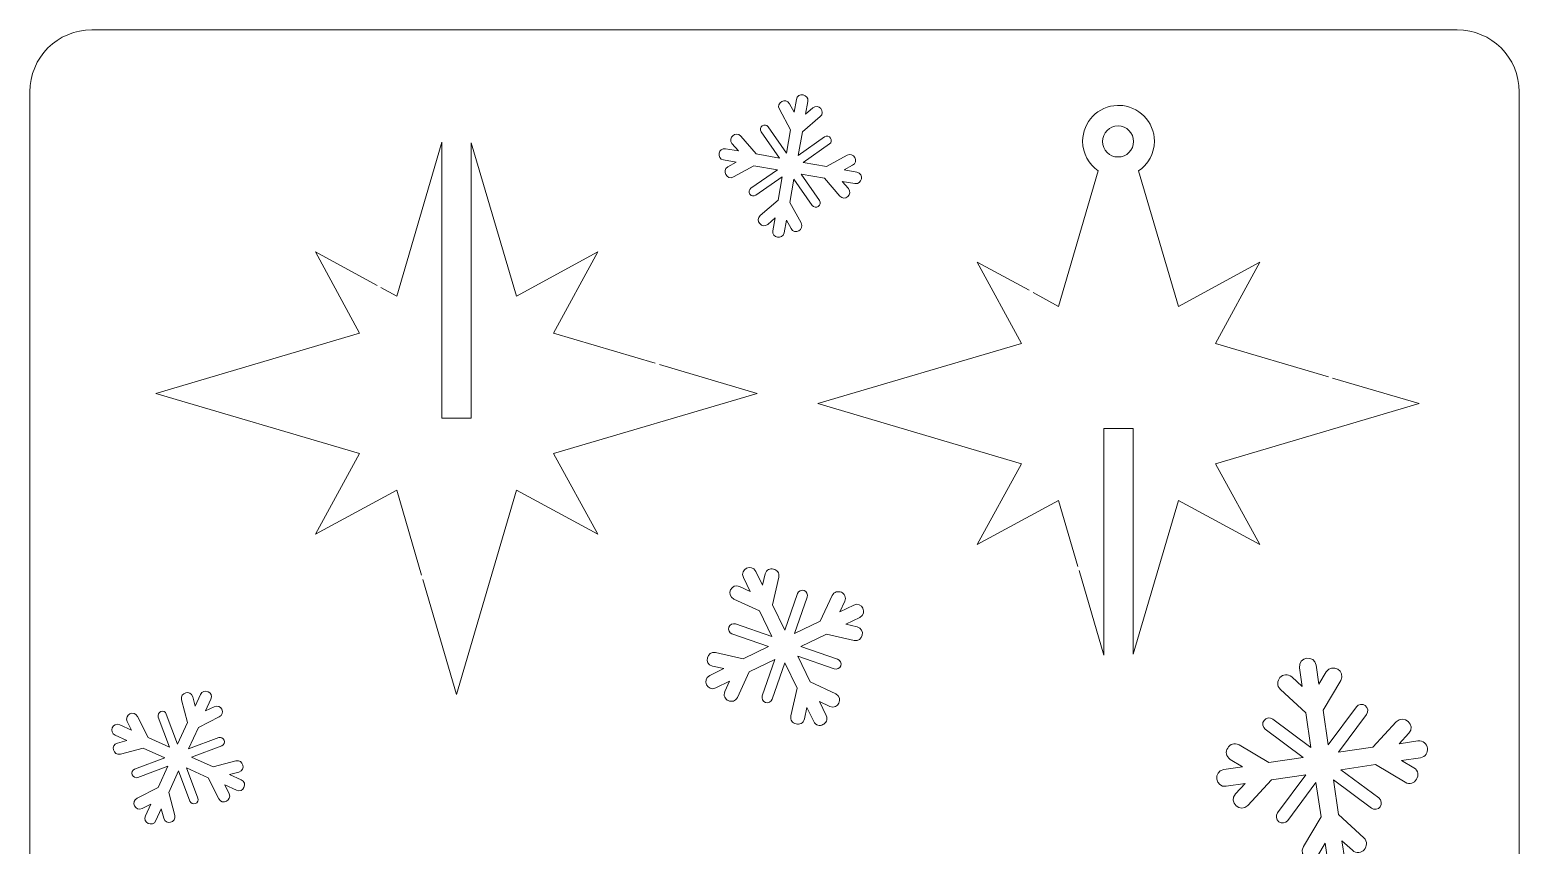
# Model space of a CAD drawing. Header units: inches. Extents: x -795 to -643, y 136 to 339.
# Drawn here: x -794.9 to -642.5, y 255.4 to 338.8 of the extents above; entities that cross this region are included whole.
import ezdxf

# ---------------------------------------------------------------- set-up
doc = ezdxf.new("R2010")
doc.units = ezdxf.units.IN
doc.header["$MEASUREMENT"] = 0
doc.layers.add('_U+0421_U+043B_U+043E_U+0439 1', color=7, linetype='Continuous')

msp = doc.modelspace()

# ---------------------------------------------------------------- linework, layer by layer
at = {"layer": '_U+0421_U+043B_U+043E_U+0439 1', "color": 1, "lineweight": 5, "true_color": 0xff0000}
for points in [[(-759.36, 312.65), (-765.68, 316.09), (-761.16, 307.76), (-782, 301.61), (-761.16, 295.46), (-765.68, 287.19), (-757.36, 291.71), (-754.81, 283.01)], [(-692.65, 312.16), (-697.95, 315.04), (-693.43, 306.72), (-714.27, 300.57), (-693.43, 294.41), (-697.95, 286.14), (-689.63, 290.66), (-687.65, 283.9)], [(-730.47, 304.57), (-720.46, 301.61), (-741.3, 295.46), (-736.78, 287.19), (-745.1, 291.71), (-751.25, 270.82), (-754.69, 282.58)], [(-661.6, 303.18), (-652.73, 300.57), (-673.57, 294.41), (-669.05, 286.14), (-677.37, 290.66), (-682, 274.94), (-682, 298.01), (-685, 298.01), (-685, 274.82), (-687.53, 283.48)]]:
    msp.add_lwpolyline(points, dxfattribs=at)
for points, knots in [([(-642.5, 332.45), (-642.5, 332.45), (-642.5, 141.95), (-642.5, 141.95), (-642.5, 138.45), (-645.34, 135.6), (-648.85, 135.6), (-648.85, 135.6), (-788.55, 135.6), (-788.55, 135.6), (-792.06, 135.6), (-794.9, 138.45), (-794.9, 141.95), (-794.9, 141.95), (-794.9, 332.45), (-794.9, 332.45), (-794.9, 335.96), (-792.06, 338.8), (-788.55, 338.8), (-788.55, 338.8), (-648.85, 338.8), (-648.85, 338.8), (-645.34, 338.8), (-642.5, 335.96), (-642.5, 332.45)], [0, 0, 0, 0, 1, 1, 1, 2, 2, 2, 3, 3, 3, 4, 4, 4, 5, 5, 5, 6, 6, 6, 7, 7, 7, 8, 8, 8, 8]), ([(-692.25, 311.94), (-692.25, 311.94), (-689.63, 310.51), (-689.63, 310.51), (-689.63, 310.51), (-685.57, 324.38), (-685.57, 324.38), (-686.53, 325.04), (-687.17, 326.15), (-687.17, 327.4), (-687.17, 329.39), (-685.58, 331.01), (-683.61, 331.07), (-683.57, 331.07), (-683.54, 331.07), (-683.5, 331.07), (-683.5, 331.07), (-683.44, 331.07), (-683.44, 331.07), (-681.45, 331.04), (-679.83, 329.4), (-679.83, 327.4), (-679.83, 326.14), (-680.48, 325.02), (-681.46, 324.36), (-681.46, 324.36), (-677.37, 310.51), (-677.37, 310.51), (-677.37, 310.51), (-669.05, 315.04), (-669.05, 315.04), (-669.05, 315.04), (-673.57, 306.72), (-673.57, 306.72), (-673.57, 306.72), (-662.03, 303.31), (-662.03, 303.31)], [0, 0, 0, 0, 1, 1, 1, 2, 2, 2, 3, 3, 3, 4, 4, 4, 5, 5, 5, 6, 6, 6, 7, 7, 7, 8, 8, 8, 9, 9, 9, 10, 10, 10, 11, 11, 11, 12, 12, 12, 12]), ([(-683.55, 328.97), (-684.43, 328.97), (-685.14, 328.25), (-685.14, 327.38), (-685.14, 326.5), (-684.43, 325.79), (-683.55, 325.79), (-682.68, 325.79), (-681.96, 326.5), (-681.96, 327.38), (-681.96, 328.25), (-682.68, 328.97), (-683.55, 328.97)], [0, 0, 0, 0, 1, 1, 1, 2, 2, 2, 3, 3, 3, 4, 4, 4, 4]), ([(-758.97, 312.44), (-758.97, 312.44), (-757.36, 311.56), (-757.36, 311.56), (-757.36, 311.56), (-753.3, 325.43), (-753.3, 325.43), (-753.3, 325.43), (-752.75, 327.31), (-752.75, 327.31), (-752.74, 327.3), (-752.74, 327.29), (-752.73, 327.29), (-752.73, 327.29), (-752.73, 299.06), (-752.73, 299.06), (-752.73, 299.06), (-749.73, 299.06), (-749.73, 299.06), (-749.73, 299.06), (-749.73, 327.25), (-749.73, 327.25), (-749.73, 327.25), (-749.19, 325.41), (-749.19, 325.41), (-749.19, 325.41), (-745.1, 311.56), (-745.1, 311.56), (-745.1, 311.56), (-736.78, 316.09), (-736.78, 316.09), (-736.78, 316.09), (-741.3, 307.76), (-741.3, 307.76), (-741.3, 307.76), (-730.9, 304.69), (-730.9, 304.69)], [0, 0, 0, 0, 1, 1, 1, 2, 2, 2, 3, 3, 3, 4, 4, 4, 5, 5, 5, 6, 6, 6, 7, 7, 7, 8, 8, 8, 9, 9, 9, 10, 10, 10, 11, 11, 11, 12, 12, 12, 12])]:
    msp.add_open_spline(points, degree=3, knots=knots, dxfattribs=at)
at = {"layer": '_U+0421_U+043B_U+043E_U+0439 1', "color": 7, "lineweight": 5, "true_color": 0xffffff}
for points in [[(-710.27, 324.23), (-710.27, 324.23), (-711.57, 324.46), (-711.57, 324.46), (-711.57, 324.46), (-710.71, 324.94), (-710.71, 324.94), (-710.38, 325.12), (-710.34, 325.48), (-710.49, 325.73), (-710.64, 325.97), (-710.95, 326.15), (-711.28, 325.97), (-711.28, 325.97), (-713.38, 324.81), (-713.38, 324.81), (-713.38, 324.81), (-715.76, 325.24), (-715.76, 325.24), (-715.76, 325.24), (-713.07, 327.12), (-713.07, 327.12), (-712.87, 327.25), (-712.82, 327.54), (-712.96, 327.73), (-713.09, 327.92), (-713.37, 327.97), (-713.57, 327.84), (-713.57, 327.84), (-716.27, 325.96), (-716.27, 325.96), (-716.27, 325.96), (-715.84, 328.35), (-715.84, 328.35), (-715.84, 328.35), (-714.02, 329.92), (-714.02, 329.92), (-713.74, 330.16), (-713.77, 330.51), (-713.97, 330.74), (-714.15, 330.97), (-714.5, 331.05), (-714.79, 330.81), (-714.79, 330.81), (-715.54, 330.17), (-715.54, 330.17), (-715.54, 330.17), (-715.3, 331.47), (-715.3, 331.47), (-715.17, 332.22), (-716.33, 332.43), (-716.46, 331.67), (-716.46, 331.67), (-716.69, 330.38), (-716.69, 330.38), (-716.69, 330.38), (-717.17, 331.24), (-717.17, 331.24), (-717.54, 331.91), (-718.57, 331.35), (-718.2, 330.67), (-718.2, 330.67), (-717.05, 328.56), (-717.05, 328.56), (-717.05, 328.56), (-717.47, 326.18), (-717.47, 326.18), (-717.47, 326.18), (-719.35, 328.88), (-719.35, 328.88), (-719.48, 329.07), (-719.77, 329.13), (-719.96, 328.99), (-720.16, 328.86), (-720.21, 328.57), (-720.07, 328.38), (-720.07, 328.38), (-718.2, 325.68), (-718.2, 325.68), (-718.2, 325.68), (-720.58, 326.11), (-720.58, 326.11), (-720.58, 326.11), (-722.15, 327.92), (-722.15, 327.92), (-722.66, 328.5), (-723.53, 327.73), (-723.05, 327.16), (-723.05, 327.16), (-722.4, 326.41), (-722.4, 326.41), (-722.4, 326.41), (-723.7, 326.64), (-723.7, 326.64), (-724.45, 326.78), (-724.66, 325.62), (-723.91, 325.49), (-723.91, 325.49), (-722.61, 325.25), (-722.61, 325.25), (-722.61, 325.25), (-723.47, 324.77), (-723.47, 324.77), (-723.8, 324.59), (-723.84, 324.23), (-723.69, 323.99), (-723.54, 323.74), (-723.23, 323.56), (-722.91, 323.75), (-722.91, 323.75), (-720.8, 324.9), (-720.8, 324.9), (-720.8, 324.9), (-718.41, 324.47), (-718.41, 324.47), (-718.41, 324.47), (-721.11, 322.6), (-721.11, 322.6), (-721.31, 322.46), (-721.36, 322.18), (-721.22, 321.98), (-721.09, 321.79), (-720.81, 321.74), (-720.61, 321.87), (-720.61, 321.87), (-717.91, 323.75), (-717.91, 323.75), (-717.91, 323.75), (-718.34, 321.37), (-718.34, 321.37), (-718.34, 321.37), (-720.16, 319.79), (-720.16, 319.79), (-720.44, 319.55), (-720.41, 319.21), (-720.21, 318.97), (-720.03, 318.75), (-719.68, 318.66), (-719.39, 318.9), (-719.39, 318.9), (-718.64, 319.55), (-718.64, 319.55), (-718.64, 319.55), (-718.88, 318.25), (-718.88, 318.25), (-718.94, 317.87), (-718.69, 317.63), (-718.41, 317.58), (-718.13, 317.53), (-717.79, 317.66), (-717.72, 318.04), (-717.72, 318.04), (-717.49, 319.34), (-717.49, 319.34), (-717.49, 319.34), (-717.01, 318.47), (-717.01, 318.47), (-716.64, 317.8), (-715.61, 318.37), (-715.98, 319.04), (-715.98, 319.04), (-717.14, 321.15), (-717.14, 321.15), (-717.14, 321.15), (-716.71, 323.53), (-716.71, 323.53), (-716.71, 323.53), (-714.83, 320.83), (-714.83, 320.83), (-714.7, 320.64), (-714.41, 320.59), (-714.22, 320.72), (-714.02, 320.86), (-713.97, 321.14), (-714.11, 321.33), (-714.11, 321.33), (-715.98, 324.04), (-715.98, 324.04), (-715.98, 324.04), (-713.6, 323.61), (-713.6, 323.61), (-713.6, 323.61), (-712.03, 321.79), (-712.03, 321.79), (-711.52, 321.21), (-710.65, 321.98), (-711.14, 322.56), (-711.14, 322.56), (-711.78, 323.3), (-711.78, 323.3), (-711.78, 323.3), (-710.48, 323.07), (-710.48, 323.07), (-709.73, 322.94), (-709.52, 324.09), (-710.27, 324.23)], [(-710.23, 277.72), (-710.23, 277.72), (-711.39, 277.99), (-711.39, 277.99), (-711.39, 277.99), (-709.97, 278.69), (-709.97, 278.69), (-709.14, 279.09), (-709.76, 280.36), (-710.59, 279.96), (-710.59, 279.96), (-712.01, 279.26), (-712.01, 279.26), (-712.01, 279.26), (-711.51, 280.34), (-711.51, 280.34), (-711.33, 280.75), (-711.54, 281.13), (-711.86, 281.26), (-712.18, 281.39), (-712.61, 281.34), (-712.79, 280.93), (-712.79, 280.93), (-714.02, 278.31), (-714.02, 278.31), (-714.02, 278.31), (-716.64, 277.03), (-716.64, 277.03), (-716.64, 277.03), (-715.35, 280.77), (-715.35, 280.77), (-715.26, 281.04), (-715.41, 281.35), (-715.68, 281.45), (-715.95, 281.54), (-716.26, 281.39), (-716.35, 281.12), (-716.35, 281.12), (-717.64, 277.38), (-717.64, 277.38), (-717.64, 277.38), (-718.92, 279.99), (-718.92, 279.99), (-718.92, 279.99), (-718.27, 282.81), (-718.27, 282.81), (-718.17, 283.25), (-718.45, 283.56), (-718.81, 283.64), (-719.14, 283.74), (-719.54, 283.57), (-719.65, 283.14), (-719.65, 283.14), (-719.92, 281.98), (-719.92, 281.98), (-719.92, 281.98), (-720.62, 283.4), (-720.62, 283.4), (-721.02, 284.23), (-722.29, 283.61), (-721.89, 282.78), (-721.89, 282.78), (-721.19, 281.35), (-721.19, 281.35), (-721.19, 281.35), (-722.27, 281.86), (-722.27, 281.86), (-723.1, 282.25), (-723.7, 280.97), (-722.86, 280.57), (-722.86, 280.57), (-720.24, 279.35), (-720.24, 279.35), (-720.24, 279.35), (-718.96, 276.73), (-718.96, 276.73), (-718.96, 276.73), (-722.7, 278.02), (-722.7, 278.02), (-722.97, 278.11), (-723.28, 277.96), (-723.38, 277.69), (-723.47, 277.42), (-723.32, 277.1), (-723.05, 277.01), (-723.05, 277.01), (-719.3, 275.73), (-719.3, 275.73), (-719.3, 275.73), (-721.92, 274.45), (-721.92, 274.45), (-721.92, 274.45), (-724.74, 275.09), (-724.74, 275.09), (-725.64, 275.29), (-725.94, 273.93), (-725.06, 273.72), (-725.06, 273.72), (-723.9, 273.45), (-723.9, 273.45), (-723.9, 273.45), (-725.33, 272.75), (-725.33, 272.75), (-726.16, 272.34), (-725.54, 271.07), (-724.71, 271.48), (-724.71, 271.48), (-723.29, 272.18), (-723.29, 272.18), (-723.29, 272.18), (-723.78, 271.1), (-723.78, 271.1), (-723.97, 270.69), (-723.75, 270.31), (-723.43, 270.18), (-723.11, 270.05), (-722.68, 270.09), (-722.5, 270.51), (-722.5, 270.51), (-721.28, 273.13), (-721.28, 273.13), (-721.28, 273.13), (-718.66, 274.4), (-718.66, 274.4), (-718.66, 274.4), (-719.95, 270.66), (-719.95, 270.66), (-720.04, 270.39), (-719.89, 270.08), (-719.61, 269.99), (-719.35, 269.9), (-719.04, 270.05), (-718.94, 270.32), (-718.94, 270.32), (-717.66, 274.06), (-717.66, 274.06), (-717.66, 274.06), (-716.38, 271.44), (-716.38, 271.44), (-716.38, 271.44), (-717.02, 268.62), (-717.02, 268.62), (-717.13, 268.19), (-716.85, 267.87), (-716.49, 267.79), (-716.15, 267.7), (-715.75, 267.86), (-715.64, 268.3), (-715.64, 268.3), (-715.38, 269.46), (-715.38, 269.46), (-715.38, 269.46), (-714.68, 268.04), (-714.68, 268.04), (-714.48, 267.62), (-714.06, 267.56), (-713.75, 267.72), (-713.44, 267.87), (-713.21, 268.24), (-713.41, 268.65), (-713.41, 268.65), (-714.11, 270.08), (-714.11, 270.08), (-714.11, 270.08), (-713.03, 269.58), (-713.03, 269.58), (-712.19, 269.19), (-711.6, 270.47), (-712.43, 270.87), (-712.43, 270.87), (-715.06, 272.09), (-715.06, 272.09), (-715.06, 272.09), (-716.33, 274.71), (-716.33, 274.71), (-716.33, 274.71), (-712.59, 273.42), (-712.59, 273.42), (-712.32, 273.33), (-712.01, 273.48), (-711.92, 273.75), (-711.82, 274.02), (-711.98, 274.33), (-712.25, 274.43), (-712.25, 274.43), (-715.99, 275.71), (-715.99, 275.71), (-715.99, 275.71), (-713.37, 276.99), (-713.37, 276.99), (-713.37, 276.99), (-710.55, 276.34), (-710.55, 276.34), (-709.65, 276.14), (-709.35, 277.51), (-710.23, 277.72)], [(-651.9, 265.3), (-651.96, 265.72), (-652.31, 266.13), (-652.86, 266.05), (-652.86, 266.05), (-654.78, 265.77), (-654.78, 265.77), (-654.78, 265.77), (-653.8, 266.84), (-653.8, 266.84), (-653.03, 267.66), (-654.31, 268.83), (-655.08, 268.01), (-655.08, 268.01), (-657.48, 265.41), (-657.48, 265.41), (-657.48, 265.41), (-661, 264.89), (-661, 264.89), (-661, 264.89), (-658.11, 268.77), (-658.11, 268.77), (-657.91, 269.05), (-657.97, 269.47), (-658.25, 269.68), (-658.53, 269.89), (-658.95, 269.83), (-659.15, 269.55), (-659.15, 269.55), (-662.04, 265.66), (-662.04, 265.66), (-662.04, 265.66), (-662.56, 269.19), (-662.56, 269.19), (-662.56, 269.19), (-660.76, 272.24), (-660.76, 272.24), (-660.19, 273.21), (-661.67, 274.06), (-662.25, 273.12), (-662.25, 273.12), (-662.99, 271.87), (-662.99, 271.87), (-662.99, 271.87), (-663.27, 273.79), (-663.27, 273.79), (-663.44, 274.91), (-665.14, 274.66), (-664.98, 273.54), (-664.98, 273.54), (-664.7, 271.62), (-664.7, 271.62), (-664.7, 271.62), (-665.77, 272.61), (-665.77, 272.61), (-666.18, 272.97), (-666.7, 272.86), (-666.98, 272.53), (-667.25, 272.21), (-667.35, 271.7), (-666.94, 271.33), (-666.94, 271.33), (-664.34, 268.93), (-664.34, 268.93), (-664.34, 268.93), (-663.82, 265.4), (-663.82, 265.4), (-663.82, 265.4), (-667.71, 268.29), (-667.71, 268.29), (-667.98, 268.5), (-668.4, 268.44), (-668.61, 268.16), (-668.82, 267.88), (-668.76, 267.46), (-668.48, 267.25), (-668.48, 267.25), (-664.6, 264.36), (-664.6, 264.36), (-664.6, 264.36), (-668.12, 263.84), (-668.12, 263.84), (-668.12, 263.84), (-671.17, 265.64), (-671.17, 265.64), (-671.64, 265.93), (-672.11, 265.72), (-672.33, 265.33), (-672.57, 264.97), (-672.52, 264.45), (-672.06, 264.16), (-672.06, 264.16), (-670.8, 263.42), (-670.8, 263.42), (-670.8, 263.42), (-672.73, 263.13), (-672.73, 263.13), (-673.84, 262.97), (-673.59, 261.26), (-672.47, 261.42), (-672.47, 261.42), (-670.55, 261.7), (-670.55, 261.7), (-670.55, 261.7), (-671.54, 260.63), (-671.54, 260.63), (-672.31, 259.81), (-671.03, 258.64), (-670.26, 259.46), (-670.26, 259.46), (-667.86, 262.06), (-667.86, 262.06), (-667.86, 262.06), (-664.34, 262.58), (-664.34, 262.58), (-664.34, 262.58), (-667.23, 258.7), (-667.23, 258.7), (-667.43, 258.42), (-667.37, 258), (-667.09, 257.79), (-666.81, 257.58), (-666.39, 257.64), (-666.19, 257.92), (-666.19, 257.92), (-663.3, 261.81), (-663.3, 261.81), (-663.3, 261.81), (-662.78, 258.28), (-662.78, 258.28), (-662.78, 258.28), (-664.58, 255.24), (-664.58, 255.24), (-665.15, 254.26), (-663.67, 253.41), (-663.09, 254.35), (-663.09, 254.35), (-662.35, 255.6), (-662.35, 255.6), (-662.35, 255.6), (-662.07, 253.68), (-662.07, 253.68), (-661.9, 252.56), (-660.19, 252.81), (-660.36, 253.93), (-660.36, 253.93), (-660.64, 255.85), (-660.64, 255.85), (-660.64, 255.85), (-659.57, 254.87), (-659.57, 254.87), (-659.15, 254.5), (-658.64, 254.61), (-658.36, 254.93), (-658.09, 255.26), (-657.99, 255.77), (-658.4, 256.14), (-658.4, 256.14), (-661, 258.54), (-661, 258.54), (-661, 258.54), (-661.51, 262.07), (-661.51, 262.07), (-661.51, 262.07), (-657.63, 259.18), (-657.63, 259.18), (-657.35, 258.97), (-656.93, 259.03), (-656.72, 259.31), (-656.52, 259.6), (-656.58, 260.01), (-656.86, 260.22), (-656.86, 260.22), (-660.74, 263.11), (-660.74, 263.11), (-660.74, 263.11), (-657.21, 263.63), (-657.21, 263.63), (-657.21, 263.63), (-654.17, 261.83), (-654.17, 261.83), (-653.7, 261.54), (-653.23, 261.75), (-653.01, 262.14), (-652.77, 262.5), (-652.81, 263.02), (-653.28, 263.31), (-653.28, 263.31), (-654.53, 264.06), (-654.53, 264.06), (-654.53, 264.06), (-652.61, 264.34), (-652.61, 264.34), (-652.06, 264.42), (-651.84, 264.88), (-651.9, 265.3)], [(-773.26, 262.08), (-773.26, 262.08), (-774.46, 262.62), (-774.46, 262.62), (-774.46, 262.62), (-773.51, 262.87), (-773.51, 262.87), (-773.15, 262.97), (-773.02, 263.31), (-773.11, 263.58), (-773.19, 263.86), (-773.45, 264.11), (-773.81, 264.01), (-773.81, 264.01), (-776.14, 263.4), (-776.14, 263.4), (-776.14, 263.4), (-778.34, 264.4), (-778.34, 264.4), (-778.34, 264.4), (-775.26, 265.56), (-775.26, 265.56), (-775.04, 265.65), (-774.92, 265.91), (-775.01, 266.13), (-775.09, 266.35), (-775.35, 266.47), (-775.57, 266.39), (-775.57, 266.39), (-778.65, 265.23), (-778.65, 265.23), (-778.65, 265.23), (-777.65, 267.43), (-777.65, 267.43), (-777.65, 267.43), (-775.51, 268.51), (-775.51, 268.51), (-775.17, 268.68), (-775.12, 269.02), (-775.26, 269.29), (-775.37, 269.56), (-775.69, 269.73), (-776.03, 269.56), (-776.03, 269.56), (-776.92, 269.12), (-776.92, 269.12), (-776.92, 269.12), (-776.37, 270.32), (-776.37, 270.32), (-776.05, 271.02), (-777.12, 271.51), (-777.44, 270.81), (-777.44, 270.81), (-777.98, 269.61), (-777.98, 269.61), (-777.98, 269.61), (-778.23, 270.56), (-778.23, 270.56), (-778.43, 271.31), (-779.56, 271.01), (-779.37, 270.26), (-779.37, 270.26), (-778.77, 267.93), (-778.77, 267.93), (-778.77, 267.93), (-779.77, 265.73), (-779.77, 265.73), (-779.77, 265.73), (-780.93, 268.81), (-780.93, 268.81), (-781.01, 269.03), (-781.27, 269.15), (-781.49, 269.07), (-781.71, 268.98), (-781.83, 268.72), (-781.75, 268.5), (-781.75, 268.5), (-780.59, 265.42), (-780.59, 265.42), (-780.59, 265.42), (-782.8, 266.42), (-782.8, 266.42), (-782.8, 266.42), (-783.88, 268.57), (-783.88, 268.57), (-784.22, 269.25), (-785.26, 268.72), (-784.93, 268.04), (-784.93, 268.04), (-784.49, 267.16), (-784.49, 267.16), (-784.49, 267.16), (-785.69, 267.7), (-785.69, 267.7), (-786.39, 268.02), (-786.87, 266.95), (-786.17, 266.63), (-786.17, 266.63), (-784.97, 266.09), (-784.97, 266.09), (-784.97, 266.09), (-785.93, 265.84), (-785.93, 265.84), (-786.29, 265.74), (-786.42, 265.4), (-786.33, 265.13), (-786.24, 264.85), (-785.99, 264.6), (-785.63, 264.7), (-785.63, 264.7), (-783.3, 265.31), (-783.3, 265.31), (-783.3, 265.31), (-781.1, 264.31), (-781.1, 264.31), (-781.1, 264.31), (-784.17, 263.15), (-784.17, 263.15), (-784.39, 263.06), (-784.51, 262.8), (-784.43, 262.58), (-784.35, 262.36), (-784.08, 262.24), (-783.86, 262.32), (-783.86, 262.32), (-780.79, 263.48), (-780.79, 263.48), (-780.79, 263.48), (-781.78, 261.28), (-781.78, 261.28), (-781.78, 261.28), (-783.93, 260.19), (-783.93, 260.19), (-784.27, 260.03), (-784.32, 259.69), (-784.18, 259.42), (-784.06, 259.15), (-783.75, 258.98), (-783.41, 259.14), (-783.41, 259.14), (-782.52, 259.58), (-782.52, 259.58), (-782.52, 259.58), (-783.07, 258.39), (-783.07, 258.39), (-783.23, 258.04), (-783.04, 257.74), (-782.78, 257.62), (-782.52, 257.5), (-782.16, 257.55), (-782, 257.9), (-782, 257.9), (-781.46, 259.1), (-781.46, 259.1), (-781.46, 259.1), (-781.2, 258.15), (-781.2, 258.15), (-781.01, 257.4), (-779.88, 257.7), (-780.07, 258.44), (-780.07, 258.44), (-780.67, 260.77), (-780.67, 260.77), (-780.67, 260.77), (-779.67, 262.98), (-779.67, 262.98), (-779.67, 262.98), (-778.51, 259.9), (-778.51, 259.9), (-778.43, 259.68), (-778.17, 259.56), (-777.95, 259.64), (-777.72, 259.73), (-777.6, 259.99), (-777.69, 260.21), (-777.69, 260.21), (-778.85, 263.29), (-778.85, 263.29), (-778.85, 263.29), (-776.64, 262.29), (-776.64, 262.29), (-776.64, 262.29), (-775.56, 260.14), (-775.56, 260.14), (-775.21, 259.46), (-774.18, 259.99), (-774.51, 260.66), (-774.51, 260.66), (-774.95, 261.55), (-774.95, 261.55), (-774.95, 261.55), (-773.75, 261.01), (-773.75, 261.01), (-773.05, 260.69), (-772.57, 261.76), (-773.26, 262.08)]]:
    msp.add_open_spline(points, degree=3, knots=[0, 0, 0, 0, 1, 1, 1, 2, 2, 2, 3, 3, 3, 4, 4, 4, 5, 5, 5, 6, 6, 6, 7, 7, 7, 8, 8, 8, 9, 9, 9, 10, 10, 10, 11, 11, 11, 12, 12, 12, 13, 13, 13, 14, 14, 14, 15, 15, 15, 16, 16, 16, 17, 17, 17, 18, 18, 18, 19, 19, 19, 20, 20, 20, 21, 21, 21, 22, 22, 22, 23, 23, 23, 24, 24, 24, 25, 25, 25, 26, 26, 26, 27, 27, 27, 28, 28, 28, 29, 29, 29, 30, 30, 30, 31, 31, 31, 32, 32, 32, 33, 33, 33, 34, 34, 34, 35, 35, 35, 36, 36, 36, 37, 37, 37, 38, 38, 38, 39, 39, 39, 40, 40, 40, 41, 41, 41, 42, 42, 42, 43, 43, 43, 44, 44, 44, 45, 45, 45, 46, 46, 46, 47, 47, 47, 48, 48, 48, 49, 49, 49, 50, 50, 50, 51, 51, 51, 52, 52, 52, 53, 53, 53, 54, 54, 54, 55, 55, 55, 56, 56, 56, 57, 57, 57, 58, 58, 58, 59, 59, 59, 60, 60, 60, 61, 61, 61, 62, 62, 62, 63, 63, 63, 64, 64, 64, 65, 65, 65, 65], dxfattribs=at)

doc.saveas('drawing.dxf')
